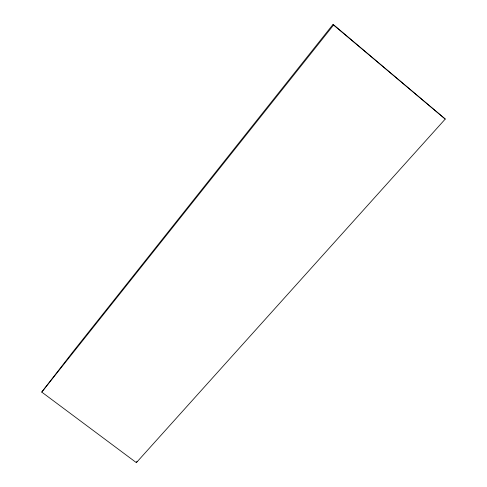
<?xml version="1.0" encoding="UTF-8"?>
<svg xmlns="http://www.w3.org/2000/svg" width="487" height="487" viewBox="0 0 487 487"><rect width="100%" height="100%" fill="white"/><g stroke="black" fill="none" stroke-linecap="round" stroke-linejoin="round"><path stroke-width="0.73" d="M136.372 462.65L445.246 119.059L333.084 24.35L72.6 352.235L41.754 392.09L136.372 462.65L136.975 461.274M41.754 392.09L333.552 25.038L333.084 24.35M333.552 25.038L445.246 119.059"/></g></svg>
